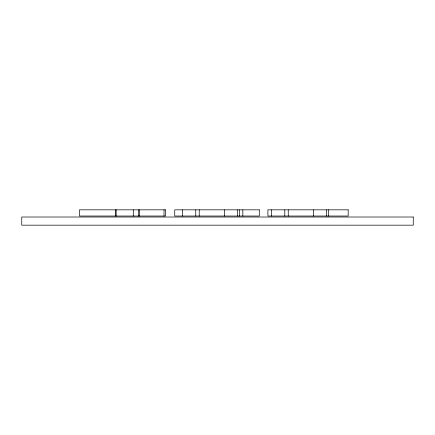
<?xml version="1.0" encoding="UTF-8"?>
<svg xmlns="http://www.w3.org/2000/svg" width="435" height="435" viewBox="0 0 435 435"><rect width="100%" height="100%" fill="white"/><g stroke="black" fill="none" stroke-linecap="round" stroke-linejoin="round"><path stroke-width="0.65" d="M328.664 209.833L328.664 216.032M326.446 209.833L326.446 216.032M313.439 209.833L313.439 216.032M288.247 209.833L288.247 216.032M284.789 209.833L284.789 216.032M271.636 209.833L271.636 216.032M242.822 209.833L242.822 216.032M239.642 209.833L239.642 216.032M237.428 209.833L237.428 216.032M224.416 209.833L224.416 216.032M199.23 209.833L199.23 216.032M195.766 209.833L195.766 216.032M182.618 209.833L182.618 216.032M164.022 209.833L164.022 216.032M139.521 209.833L139.521 216.032M138.488 209.833L138.488 216.032M133.295 209.833L133.295 216.032M115.993 209.833L115.993 216.032M115.857 209.833L115.857 216.032M165.545 209.833L79.453 209.833L79.453 216.032L165.545 216.032L165.545 209.833M259.298 209.833L174.729 209.833L174.729 216.032L259.298 216.032L259.298 209.833M348.179 209.833L267.9 209.833L267.9 216.032L348.179 216.032L348.179 209.833M413.25 217.011L21.75 217.011L21.75 225.167L413.25 225.167L413.25 217.011"/></g></svg>
